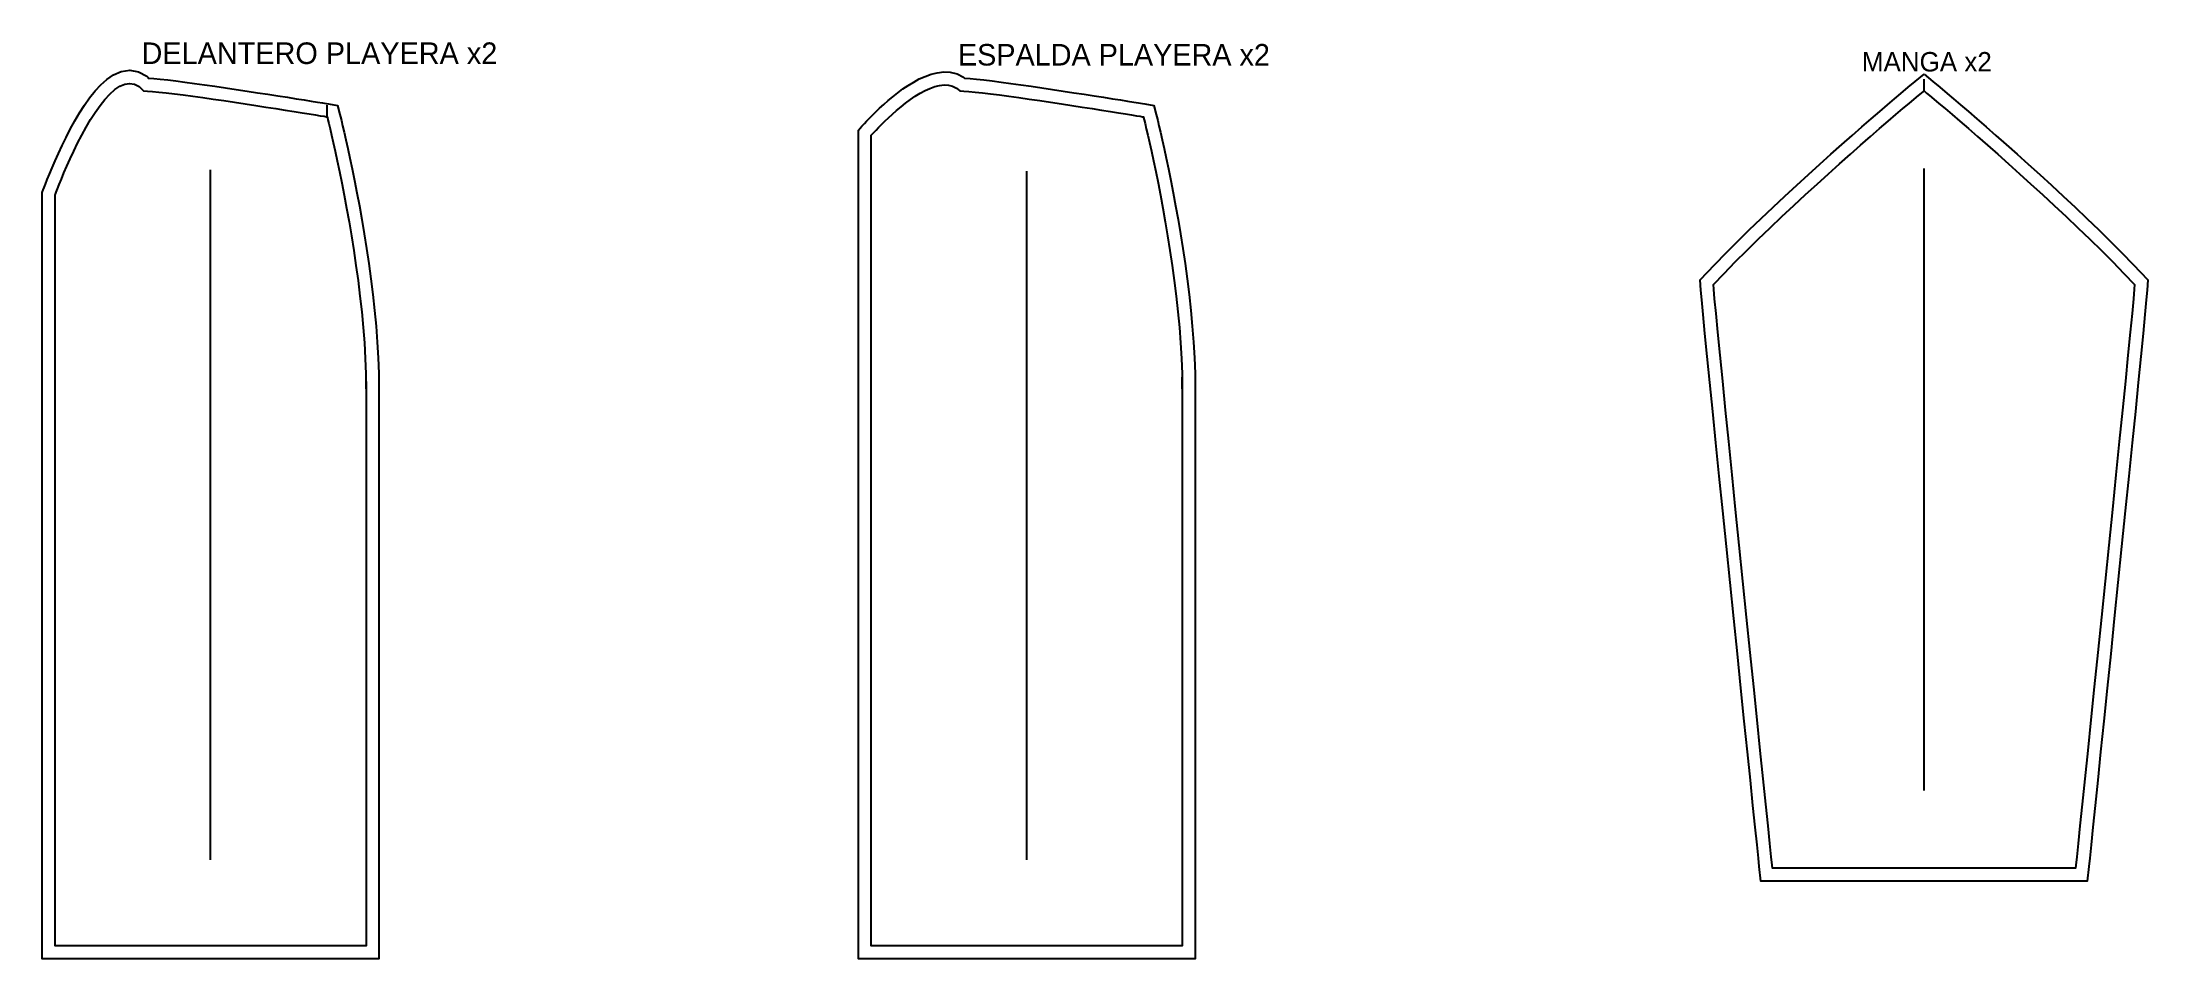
# Model space of a CAD drawing. Header units: centimetres. Extents: x -1 to 162, y -67 to 4.
import ezdxf

# ---------------------------------------------------------------- set-up
doc = ezdxf.new("R2010")
doc.units = ezdxf.units.CM
for name, color, linetype in [('15_SeamAllowance', 4, 'CONTINUOUS'), ('1_Boundary', 7, 'CONTINUOUS'), ('4_Notch', 1, 'CONTINUOUS'), ('5_Grainline', 3, 'CONTINUOUS'), ('8_Text', 7, 'CONTINUOUS')]:
    doc.layers.add(name, color=color, linetype=linetype)

msp = doc.modelspace()

# ---------------------------------------------------------------- linework, layer by layer
at = {"layer": '15_SeamAllowance'}
for points in [[(-1, -7.8545), (-0.916, -7.627), (-0.8522, -7.4578), (-0.7501, -7.1928), (-0.6119, -6.8432), (-0.4401, -6.4201), (-0.2368, -5.9345), (-0.0043, -5.3974), (0.2552, -4.8197), (0.5395, -4.2122), (0.8467, -3.5856), (1.1748, -2.9506), (1.5222, -2.3175), (1.8873, -1.6967), (2.2695, -1.0979), (2.6688, -0.5307), (3.0866, -0.004), (3.5271, 0.4737), (3.999, 0.893), (4.5176, 1.2409), (5.1032, 1.4906), (5.7613, 1.5896), (6.4456, 1.4778), (7.0707, 1.1503), (7.2443, 0.9868), (7.1881, 0.9886), (7.6168, 0.9571), (8.1193, 0.9088), (8.6924, 0.8452), (9.3292, 0.768), (10.0212, 0.6789), (10.7594, 0.5796), (11.5347, 0.4717), (12.3377, 0.3569), (13.1587, 0.237), (13.9883, 0.1137), (14.8168, -0.0113), (15.6346, -0.1363), (16.4321, -0.2595), (17.1997, -0.3792), (17.9275, -0.4937), (18.6061, -0.6012), (19.2257, -0.7001), (19.7766, -0.7884), (20.2491, -0.8647), (20.6337, -0.927), (20.9205, -0.9737), (21.0998, -1.003), (21.8097, -1.1194), (21.9855, -1.8183), (22.0302, -1.9993), (22.1012, -2.291), (22.1956, -2.6872), (22.3108, -3.1817), (22.4444, -3.7681), (22.5936, -4.4403), (22.7559, -5.192), (22.9287, -6.0171), (23.1093, -6.9092), (23.2952, -7.8623), (23.4837, -8.8702), (23.6723, -9.9266), (23.8583, -11.0254), (24.0392, -12.1604), (24.2122, -13.3254), (24.3749, -14.5145), (24.5245, -15.7213), (24.6585, -16.94), (24.7741, -18.1644), (24.8688, -19.3886), (24.9399, -20.6065), (24.9846, -21.8125), (25, -22.9935), (25, -23.3899), (25, -24.1612), (25, -25.2783), (25, -26.706), (25, -28.4089), (25, -30.3516), (25, -32.4987), (25, -34.8148), (25, -37.2646), (25, -39.8128), (25, -42.4239), (25, -45.0625), (25, -47.6933), (25, -50.281), (25, -52.79), (25, -55.1852), (25, -57.431), (25, -59.4922), (25, -61.3333), (25, -62.919), (25, -64.2139), (25, -65.1826), (25, -65.7897), (25, -67), (23.8785, -67), (23.5278, -67), (22.9688, -67), (22.2222, -67), (21.309, -67), (20.25, -67), (19.066, -67), (17.7778, -67), (16.4063, -67), (14.9722, -67), (13.4965, -67), (12, -67), (10.5035, -67), (9.0278, -67), (7.5938, -67), (6.2222, -67), (4.934, -67), (3.75, -67), (2.691, -67), (1.7778, -67), (1.0313, -67), (0.4722, -67), (0.1215, -67), (-1, -67), (-1, -65.7065), (-1, -64.8595), (-1, -63.5092), (-1, -61.7062), (-1, -59.5006), (-1, -56.9427), (-1, -54.083), (-1, -50.9716), (-1, -47.659), (-1, -44.1954), (-1, -40.6312), (-1, -37.0167), (-1, -33.4021), (-1, -29.8379), (-1, -26.3743), (-1, -23.0617), (-1, -19.9504), (-1, -17.0906), (-1, -14.5328), (-1, -12.3272), (-1, -10.5241), (-1, -9.1739), (-1, -8.3269)], [(62, -3.0377), (62.2782, -2.7233), (62.3551, -2.6378), (62.4763, -2.5058), (62.6384, -2.3329), (62.8382, -2.1248), (63.0726, -1.8871), (63.3386, -1.6252), (63.6332, -1.3447), (63.9535, -1.0509), (64.2967, -0.7494), (64.66, -0.4455), (65.0411, -0.1446), (65.4377, 0.148), (65.8479, 0.4268), (66.2705, 0.6864), (66.705, 0.9212), (67.1518, 1.1248), (67.6125, 1.2899), (68.0896, 1.4067), (68.5855, 1.4615), (69.0976, 1.4356), (69.6131, 1.3083), (70.1051, 1.0659), (70.2014, 0.9882), (70.1881, 0.9886), (70.6168, 0.9571), (71.1193, 0.9088), (71.6924, 0.8452), (72.3292, 0.768), (73.0212, 0.6789), (73.7594, 0.5796), (74.5347, 0.4717), (75.3377, 0.3569), (76.1587, 0.237), (76.9883, 0.1137), (77.8168, -0.0113), (78.6346, -0.1363), (79.4321, -0.2595), (80.1997, -0.3792), (80.9275, -0.4937), (81.6061, -0.6012), (82.2257, -0.7001), (82.7766, -0.7884), (83.2491, -0.8647), (83.6337, -0.927), (83.9205, -0.9737), (84.0998, -1.003), (84.8097, -1.1194), (84.9855, -1.8183), (85.0302, -1.9993), (85.1012, -2.291), (85.1956, -2.6872), (85.3108, -3.1817), (85.4444, -3.7681), (85.5936, -4.4403), (85.7559, -5.192), (85.9287, -6.0171), (86.1093, -6.9092), (86.2952, -7.8623), (86.4837, -8.8702), (86.6723, -9.9266), (86.8583, -11.0254), (87.0392, -12.1604), (87.2122, -13.3254), (87.3749, -14.5145), (87.5245, -15.7213), (87.6585, -16.94), (87.7741, -18.1644), (87.8688, -19.3886), (87.9399, -20.6065), (87.9846, -21.8125), (88, -22.9935), (88, -23.3899), (88, -24.1612), (88, -25.2783), (88, -26.706), (88, -28.4089), (88, -30.3516), (88, -32.4987), (88, -34.8148), (88, -37.2646), (88, -39.8128), (88, -42.4239), (88, -45.0625), (88, -47.6933), (88, -50.281), (88, -52.79), (88, -55.1852), (88, -57.431), (88, -59.4922), (88, -61.3333), (88, -62.919), (88, -64.2139), (88, -65.1826), (88, -65.7897), (88, -67), (86.8785, -67), (86.5278, -67), (85.9688, -67), (85.2222, -67), (84.309, -67), (83.25, -67), (82.066, -67), (80.7778, -67), (79.4063, -67), (77.9722, -67), (76.4965, -67), (75, -67), (73.5035, -67), (72.0278, -67), (70.5938, -67), (69.2222, -67), (67.934, -67), (66.75, -67), (65.691, -67), (64.7778, -67), (64.0313, -67), (63.4722, -67), (63.1215, -67), (62, -67), (62, -65.6831), (62, -64.7686), (62, -63.3109), (62, -61.3642), (62, -58.9829), (62, -56.2214), (62, -53.1338), (62, -49.7747), (62, -46.1982), (62, -42.4588), (62, -38.6107), (62, -34.7083), (62, -30.8059), (62, -26.9579), (62, -23.2184), (62, -19.642), (62, -16.2828), (62, -13.1953), (62, -10.4338), (62, -8.0525), (62, -6.1058), (62, -4.6481), (62, -3.7336)], [(144.25, 1.2982), (144.9382, 0.7284), (145.0855, 0.6061), (145.3233, 0.4077), (145.6457, 0.1373), (146.0473, -0.2011), (146.5224, -0.6034), (147.0652, -1.0658), (147.6703, -1.5842), (148.332, -2.1546), (149.0446, -2.7732), (149.8025, -3.4358), (150.6001, -4.1385), (151.4318, -4.8775), (152.292, -5.6486), (153.175, -6.4479), (154.0753, -7.2715), (154.9872, -8.1155), (155.9051, -8.9759), (156.8236, -9.8487), (157.7369, -10.7302), (158.6395, -11.6163), (159.5259, -12.5033), (160.3906, -13.3873), (161.5273, -14.5779), (161.474, -15.3704), (161.4063, -16.1373), (161.3, -17.2679), (161.1582, -18.7314), (160.985, -20.4914), (160.7841, -22.5103), (160.5596, -24.7506), (160.3153, -27.1745), (160.0553, -29.7444), (159.7834, -32.4224), (159.5036, -35.1707), (159.2198, -37.9516), (158.9361, -40.7272), (158.6563, -43.4599), (158.3844, -46.1116), (158.1244, -48.6448), (157.8802, -51.0215), (157.6557, -53.2039), (157.4549, -55.1543), (157.2818, -56.8349), (157.1402, -58.2079), (157.0342, -59.2353), (156.9678, -59.8796), (156.8521, -61), (155.8315, -61), (155.4896, -61), (154.9445, -61), (154.2167, -61), (153.3263, -61), (152.2937, -61), (151.1393, -61), (149.8833, -61), (148.5461, -61), (147.1479, -61), (145.7091, -61), (144.25, -61), (142.7909, -61), (141.3521, -61), (139.9539, -61), (138.6167, -61), (137.3607, -61), (136.2063, -61), (135.1737, -61), (134.2833, -61), (133.5555, -61), (133.0104, -61), (132.6685, -61), (131.6479, -61), (131.5322, -59.8796), (131.4658, -59.2353), (131.3598, -58.2079), (131.2182, -56.8349), (131.0451, -55.1543), (130.8443, -53.2039), (130.6198, -51.0215), (130.3756, -48.6448), (130.1156, -46.1116), (129.8437, -43.4599), (129.5639, -40.7272), (129.2802, -37.9516), (128.9964, -35.1707), (128.7166, -32.4224), (128.4447, -29.7444), (128.1847, -27.1745), (127.9404, -24.7506), (127.7159, -22.5103), (127.515, -20.4914), (127.3418, -18.7314), (127.2, -17.2679), (127.0937, -16.1373), (127.026, -15.3704), (126.9727, -14.5779), (128.1094, -13.3873), (128.9741, -12.5033), (129.8605, -11.6163), (130.7631, -10.7302), (131.6764, -9.8487), (132.5949, -8.9759), (133.5128, -8.1155), (134.4247, -7.2715), (135.325, -6.4479), (136.208, -5.6486), (137.0682, -4.8775), (137.8999, -4.1385), (138.6975, -3.4358), (139.4554, -2.7732), (140.168, -2.1546), (140.8297, -1.5842), (141.4348, -1.0658), (141.9776, -0.6034), (142.4527, -0.2011), (142.8543, 0.1373), (143.1767, 0.4077), (143.4145, 0.6061), (143.5618, 0.7284)]]:
    msp.add_lwpolyline(points, close=True, dxfattribs=at)
at = {"layer": '1_Boundary'}
for points in [[(0, -8.0333), (0.021, -7.9766), (0.0823, -7.8139), (0.1815, -7.5564), (0.3164, -7.2151), (0.4844, -6.8014), (0.6833, -6.3262), (0.9107, -5.8009), (1.1642, -5.2365), (1.4414, -4.6443), (1.74, -4.0353), (2.0575, -3.4207), (2.3917, -2.8117), (2.7401, -2.2194), (3.1003, -1.655), (3.4701, -1.1297), (3.8469, -0.6546), (4.2285, -0.2408), (4.6125, 0.1004), (4.9965, 0.358), (5.3781, 0.5207), (5.7549, 0.5774), (6.1247, 0.517), (6.4849, 0.3282), (6.8333, 0), (7.1347, -0.0101), (7.5322, -0.0394), (8.0163, -0.0859), (8.5772, -0.1481), (9.2052, -0.2242), (9.8906, -0.3125), (10.6238, -0.4112), (11.3951, -0.5185), (12.1947, -0.6328), (13.0129, -0.7523), (13.8402, -0.8753), (14.6667, -1), (15.4828, -1.1247), (16.2787, -1.2477), (17.0449, -1.3672), (17.7716, -1.4815), (18.4491, -1.5888), (19.0677, -1.6875), (19.6177, -1.7758), (20.0895, -1.8519), (20.4733, -1.9141), (20.7595, -1.9606), (20.9382, -1.9899), (21, -2), (21.0152, -2.0604), (21.059, -2.2375), (21.1289, -2.525), (21.2222, -2.9167), (21.3364, -3.4063), (21.4688, -3.9875), (21.6168, -4.6542), (21.7778, -5.4), (21.9492, -6.2188), (22.1285, -7.1042), (22.3129, -8.05), (22.5, -9.05), (22.6871, -10.0979), (22.8715, -11.1875), (23.0508, -12.3125), (23.2222, -13.4667), (23.3832, -14.6438), (23.5313, -15.8375), (23.6636, -17.0417), (23.7778, -18.25), (23.8711, -19.4563), (23.941, -20.6542), (23.9848, -21.8375), (24, -23), (24, -23.3899), (24, -24.1612), (24, -25.2783), (24, -26.706), (24, -28.4089), (24, -30.3516), (24, -32.4987), (24, -34.8148), (24, -37.2646), (24, -39.8128), (24, -42.4239), (24, -45.0625), (24, -47.6933), (24, -50.281), (24, -52.79), (24, -55.1852), (24, -57.431), (24, -59.4922), (24, -61.3333), (24, -62.919), (24, -64.2139), (24, -65.1826), (24, -65.7897), (24, -66), (23.8785, -66), (23.5278, -66), (22.9688, -66), (22.2222, -66), (21.309, -66), (20.25, -66), (19.066, -66), (17.7778, -66), (16.4063, -66), (14.9722, -66), (13.4965, -66), (12, -66), (10.5035, -66), (9.0278, -66), (7.5938, -66), (6.2222, -66), (4.934, -66), (3.75, -66), (2.691, -66), (1.7778, -66), (1.0313, -66), (0.4722, -66), (0.1215, -66), (0, -66), (0, -65.7065), (0, -64.8595), (0, -63.5092), (0, -61.7062), (0, -59.5006), (0, -56.9427), (0, -54.083), (0, -50.9716), (0, -47.659), (0, -44.1954), (0, -40.6312), (0, -37.0167), (0, -33.4021), (0, -29.8379), (0, -26.3743), (0, -23.0617), (0, -19.9504), (0, -17.0906), (0, -14.5328), (0, -12.3272), (0, -10.5241), (0, -9.1739), (0, -8.3269), (0, -8.0333)], [(63, -3.4167), (63.0244, -3.3891), (63.0953, -3.3103), (63.2095, -3.1858), (63.3638, -3.0212), (63.5549, -2.8223), (63.7794, -2.5945), (64.0342, -2.3437), (64.316, -2.0753), (64.6216, -1.7951), (64.9476, -1.5086), (65.2908, -1.2216), (65.6479, -0.9396), (66.0157, -0.6683), (66.391, -0.4132), (66.7703, -0.1802), (67.1506, 0.0253), (67.5285, 0.1976), (67.9008, 0.331), (68.2641, 0.4199), (68.6154, 0.4587), (68.9511, 0.4418), (69.2682, 0.3634), (69.5634, 0.218), (69.8333, 0), (70.1347, -0.0101), (70.5322, -0.0394), (71.0163, -0.0859), (71.5772, -0.1481), (72.2052, -0.2242), (72.8906, -0.3125), (73.6238, -0.4112), (74.3951, -0.5185), (75.1947, -0.6328), (76.0129, -0.7523), (76.8402, -0.8753), (77.6667, -1), (78.4828, -1.1247), (79.2787, -1.2477), (80.0449, -1.3672), (80.7716, -1.4815), (81.4491, -1.5888), (82.0677, -1.6875), (82.6177, -1.7758), (83.0895, -1.8519), (83.4733, -1.9141), (83.7595, -1.9606), (83.9382, -1.9899), (84, -2), (84.0152, -2.0604), (84.059, -2.2375), (84.1289, -2.525), (84.2222, -2.9167), (84.3364, -3.4063), (84.4688, -3.9875), (84.6168, -4.6542), (84.7778, -5.4), (84.9492, -6.2188), (85.1285, -7.1042), (85.3129, -8.05), (85.5, -9.05), (85.6871, -10.0979), (85.8715, -11.1875), (86.0508, -12.3125), (86.2222, -13.4667), (86.3832, -14.6438), (86.5313, -15.8375), (86.6636, -17.0417), (86.7778, -18.25), (86.8711, -19.4563), (86.941, -20.6542), (86.9848, -21.8375), (87, -23), (87, -23.3899), (87, -24.1612), (87, -25.2783), (87, -26.706), (87, -28.4089), (87, -30.3516), (87, -32.4987), (87, -34.8148), (87, -37.2646), (87, -39.8128), (87, -42.4239), (87, -45.0625), (87, -47.6933), (87, -50.281), (87, -52.79), (87, -55.1852), (87, -57.431), (87, -59.4922), (87, -61.3333), (87, -62.919), (87, -64.2139), (87, -65.1826), (87, -65.7897), (87, -66), (86.8785, -66), (86.5278, -66), (85.9688, -66), (85.2222, -66), (84.309, -66), (83.25, -66), (82.066, -66), (80.7778, -66), (79.4063, -66), (77.9722, -66), (76.4965, -66), (75, -66), (73.5035, -66), (72.0278, -66), (70.5938, -66), (69.2222, -66), (67.934, -66), (66.75, -66), (65.691, -66), (64.7778, -66), (64.0313, -66), (63.4722, -66), (63.1215, -66), (63, -66), (63, -65.6831), (63, -64.7686), (63, -63.3109), (63, -61.3642), (63, -58.9829), (63, -56.2214), (63, -53.1338), (63, -49.7747), (63, -46.1982), (63, -42.4588), (63, -38.6107), (63, -34.7083), (63, -30.8059), (63, -26.9579), (63, -23.2184), (63, -19.642), (63, -16.2828), (63, -13.1953), (63, -10.4338), (63, -8.0525), (63, -6.1058), (63, -4.6481), (63, -3.7336), (63, -3.4167)], [(144.25, 0), (144.2998, -0.0413), (144.4456, -0.1624), (144.6816, -0.3594), (145.0023, -0.6282), (145.402, -0.965), (145.875, -1.3656), (146.4157, -1.8262), (147.0185, -2.3426), (147.6777, -2.9109), (148.3877, -3.5272), (149.1429, -4.1874), (149.9375, -4.8875), (150.766, -5.6236), (151.6227, -6.3916), (152.502, -7.1875), (153.3981, -8.0074), (154.3056, -8.8473), (155.2188, -9.7031), (156.1319, -10.5709), (157.0394, -11.4468), (157.9355, -12.3266), (158.8148, -13.2064), (159.6715, -14.0822), (160.5, -14.95), (160.477, -15.2929), (160.4105, -16.0465), (160.3045, -17.1729), (160.163, -18.6343), (159.9898, -20.3929), (159.7891, -22.4109), (159.5646, -24.6506), (159.3204, -27.0741), (159.0604, -29.6436), (158.7885, -32.3212), (158.5087, -35.0693), (158.225, -37.85), (157.9413, -40.6255), (157.6615, -43.3579), (157.3896, -46.0096), (157.1296, -48.5426), (156.8854, -50.9192), (156.6609, -53.1016), (156.4602, -55.0519), (156.287, -56.7324), (156.1455, -58.1053), (156.0395, -59.1327), (155.973, -59.7769), (155.95, -60), (155.8315, -60), (155.4896, -60), (154.9445, -60), (154.2167, -60), (153.3263, -60), (152.2937, -60), (151.1393, -60), (149.8833, -60), (148.5461, -60), (147.1479, -60), (145.7091, -60), (144.25, -60), (142.7909, -60), (141.3521, -60), (139.9539, -60), (138.6167, -60), (137.3607, -60), (136.2063, -60), (135.1737, -60), (134.2833, -60), (133.5555, -60), (133.0104, -60), (132.6685, -60), (132.55, -60), (132.527, -59.7769), (132.4605, -59.1327), (132.3545, -58.1053), (132.213, -56.7324), (132.0398, -55.0519), (131.8391, -53.1016), (131.6146, -50.9192), (131.3704, -48.5426), (131.1104, -46.0096), (130.8385, -43.3579), (130.5587, -40.6255), (130.275, -37.85), (129.9913, -35.0693), (129.7115, -32.3212), (129.4396, -29.6436), (129.1796, -27.0741), (128.9354, -24.6506), (128.7109, -22.4109), (128.5102, -20.3929), (128.337, -18.6343), (128.1955, -17.1729), (128.0895, -16.0465), (128.023, -15.2929), (128, -14.95), (128.8285, -14.0822), (129.6852, -13.2064), (130.5645, -12.3266), (131.4606, -11.4468), (132.3681, -10.5709), (133.2813, -9.7031), (134.1944, -8.8473), (135.1019, -8.0074), (135.998, -7.1875), (136.8773, -6.3916), (137.734, -5.6236), (138.5625, -4.8875), (139.3571, -4.1874), (140.1123, -3.5272), (140.8223, -2.9109), (141.4815, -2.3426), (142.0843, -1.8262), (142.625, -1.3656), (143.098, -0.965), (143.4977, -0.6282), (143.8184, -0.3594), (144.0544, -0.1624), (144.2002, -0.0413), (144.25, 0)]]:
    msp.add_lwpolyline(points, close=True, dxfattribs=at)
at = {"layer": '4_Notch'}
for p, q in [((144.25, 0), (144.25, 0.9)), ((21, -2), (21, -1.1)), ((24, -23), (24, -22.1)), ((87, -23), (87, -22.1))]:
    msp.add_line(p, q, dxfattribs=at)
at = {"layer": '5_Grainline'}
for p, q in [((12, -59.3423), (12, -6.0803)), ((75, -59.3541), (75, -6.1872)), ((144.25, -54), (144.25, -6))]:
    msp.add_line(p, q, dxfattribs=at)

# ---------------------------------------------------------------- texts
at = {"layer": '8_Text'}
for s, height, p in [('DELANTERO PLAYERA x2', 1.6644, (6.6738, 2.0774)), ('ESPALDA PLAYERA x2', 1.6615, (69.6833, 1.9587)), ('MANGA x2', 1.5, (139.45, 1.5))]:
    msp.add_text(s, height=height, dxfattribs=at).set_placement(p)

doc.saveas('drawing.dxf')
